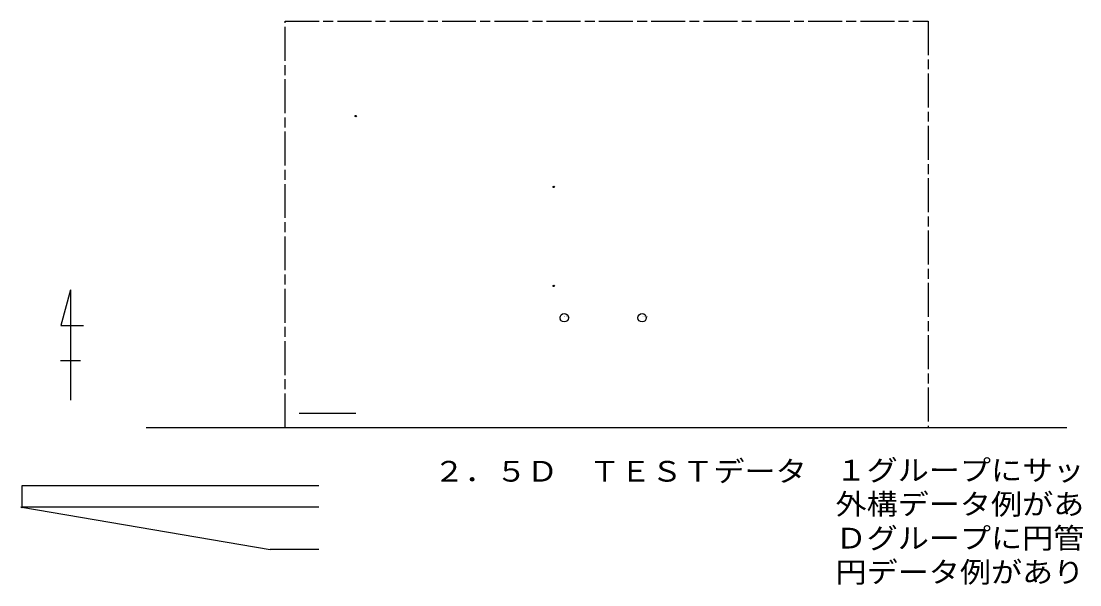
# Model space of a CAD drawing. Units: millimetres at full size, sheet at 1:200. Extents: x 1326 to 118101, y 837 to 80914.
# Drawn here: x 1326 to 76216, y 41082 to 80914 of the extents above; entities that cross this region are included whole.
import ezdxf
from ezdxf.enums import TextEntityAlignment as Align

# ---------------------------------------------------------------- set-up
doc = ezdxf.new("R2010")
doc.units = ezdxf.units.MM
doc.header["$LTSCALE"] = 200
doc.header["$PDMODE"] = 32
doc.header["$PDSIZE"] = 100
doc.linetypes.add('CHAIN', pattern=[18.5, 12, -1.5, 3.5, -1.5])
doc.layers.add('タイトル', color=6, linetype='Continuous')
for name, color, linetype, lineweight in [('搭屋西面', 7, 'Continuous', 9), ('敷地', 7, 'Continuous', 9), ('斜路擁壁', 7, 'Continuous', 9), ('玄関庇西', 7, 'Continuous', 9), ('玄関柱', 4, 'Continuous', 9), ('西\u3000面', 4, 'Continuous', 9)]:
    doc.layers.add(name, color=color, linetype=linetype, lineweight=lineweight)
doc.styles.add('ＭＳ ゴシック', font='')
doc.styles.get('ＭＳ ゴシック').set_extended_font_data('MS Gothic')

msp = doc.modelspace()

# ---------------------------------------------------------------- linework, layer by layer
at = {"layer": '搭屋西面', "color": 6}
msp.add_point((38998.5, 69207.7), dxfattribs=at)
at = {"layer": '敷地', "linetype": 'CHAIN'}
for p, q in [((19998.5, 52207.7), (19998.5, 80914.3)), ((19998.5, 80914.3), (65498.5, 80914.3)), ((65498.5, 80914.3), (65498.5, 52207.7))]:
    msp.add_line(p, q, dxfattribs=at)
at = {"layer": '敷地', "color": 2}
for p, q in [((4816.2, 61922.8), (4128.2, 59400)), ((4816.2, 61922.8), (4816.2, 54125.1)), ((4128.2, 59400), (5733.6, 59400)), ((4102.1, 56927.1), (5533, 56927.1))]:
    msp.add_line(p, q, dxfattribs=at)
at = {"layer": '敷地'}
for p, q in [((20998.5, 53207.7), (24998.5, 53207.7)), ((10161, 52207.7), (75294.6, 52207.7))]:
    msp.add_line(p, q, dxfattribs=at)
at = {"layer": '斜路擁壁'}
for p, q in [((22376.1, 48075.3), (1376.1, 48075.3)), ((1376.1, 48075.3), (1376.1, 46575.3)), ((22376.1, 46575.3), (1376.1, 46575.3)), ((1376.1, 46575.3), (18935.9, 43575.3)), ((22376.1, 43575.3), (18935.9, 43575.3))]:
    msp.add_line(p, q, dxfattribs=at)
at = {"layer": '斜路擁壁', "color": 5}
msp.add_point((1376.1, 46575.3), dxfattribs=at)
at = {"layer": '玄関庇西', "color": 6}
msp.add_point((38998.5, 62207.7), dxfattribs=at)
at = {"layer": '玄関柱', "color": 7}
for centre in [(39748.5, 59957.7), (45248.5, 59957.7)]:
    msp.add_circle(centre, 300, dxfattribs=at)
at = {"layer": '西\u3000面', "color": 6}
msp.add_point((24998.5, 74207.7), dxfattribs=at)

# ---------------------------------------------------------------- texts
at = {"layer": 'タイトル', "style": 'ＭＳ ゴシック', "width": 1.1}
for s, p in [('２．５Ｄ\u3000ＴＥＳＴデータ', (30502.7, 47932.8)), ('１グループにサッシ、２グループに螺旋階段、３グループに', (58934.5, 48005.8)), ('外構データ例があります。', (58934.5, 45605.8)), ('Ｄグループに円管データ・四角管データ、Ｅ，Ｆグループに', (58934.5, 43205.8)), ('円データ例があります。単独でご覧ください。', (58934.5, 40805.8))]:
    msp.add_text(s, height=1466, dxfattribs=at).set_placement(p, align=Align.BOTTOM_LEFT)
at = {"layer": '玄関柱', "style": 'ＭＳ ゴシック'}
msp.add_text('2.7,.2', height=73.31, rotation=90, dxfattribs=at).set_placement((39498.5, 59707.7), align=Align.BOTTOM_LEFT)
for p in [(39748.5, 59957.7), (45248.5, 59957.7)]:
    msp.add_text('2.7,0.2', height=73.31, dxfattribs=at).set_placement(p, align=Align.BOTTOM_LEFT)

doc.saveas('drawing.dxf')
